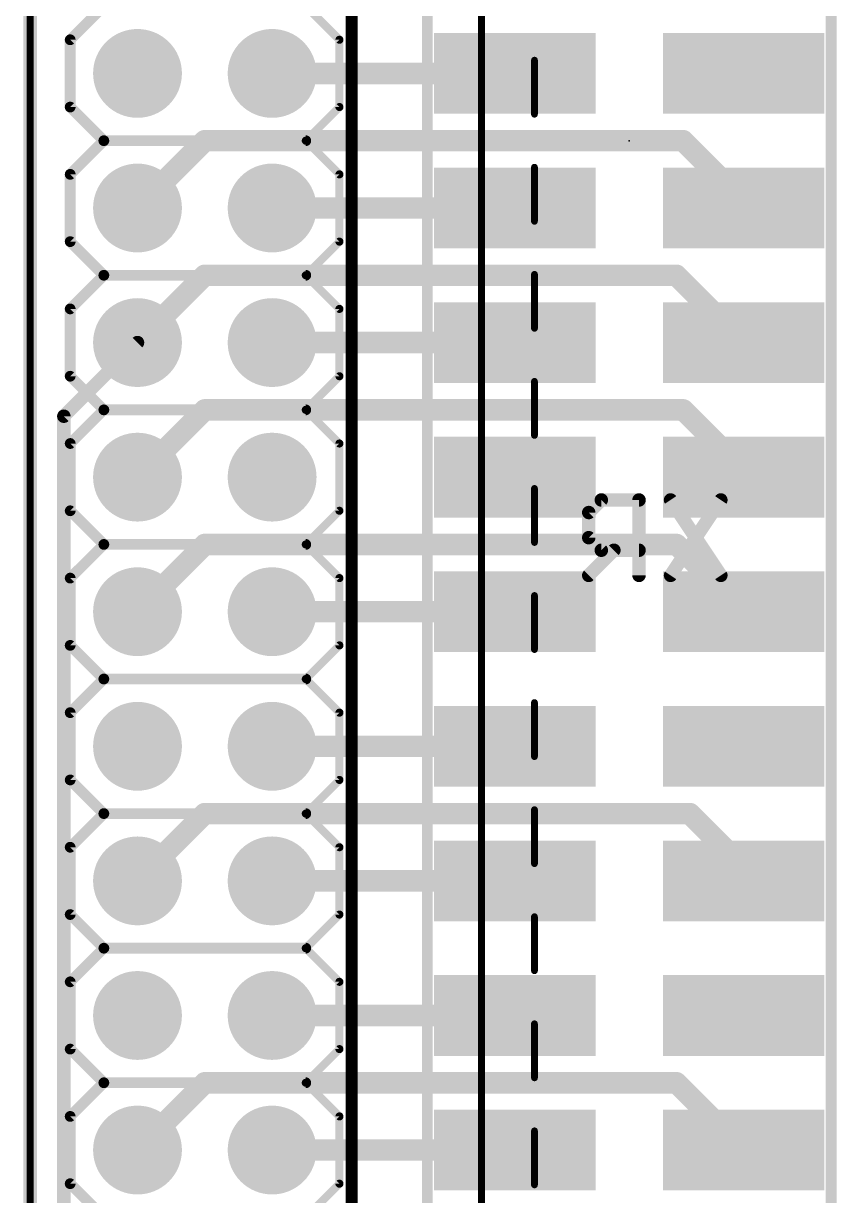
# Model space of a CAD drawing. Extents: x -0.1 to 56.3, y -0.6 to 85.1.
# Drawn here: x -0.13 to 15.21, y 32.8 to 54.92 of the extents above; entities that cross this region are included whole.
import ezdxf

# ---------------------------------------------------------------- set-up
doc = ezdxf.new("R2010")
doc.units = 0
for name, color, linetype in [('1', 12, 'CONTINUOUS'), ('17', 110, 'CONTINUOUS'), ('21', 40, 'CONTINUOUS'), ('22', 6, 'CONTINUOUS'), ('23', 53, 'CONTINUOUS'), ('52', 253, 'CONTINUOUS')]:
    doc.layers.add(name, color=color, linetype=linetype)

# ---------------------------------------------------------------- blocks, each defined once
blk = doc.blocks.new('RECT')
blk.add_solid([(-0.5, -0.5), (0.5, -0.5), (-0.5, 0.5), (0.5, 0.5)])
blk = doc.blocks.new('ROUNDP')
at = {"const_width": 0.5}
blk.add_lwpolyline([(0, -0.25, 1), (0, 0.25, 1), (0, -0.25)], format="xyb", dxfattribs=at)

msp = doc.modelspace()

# ---------------------------------------------------------------- linework, layer by layer
at = {"layer": '1'}
for points, const_width in [([(0, 0), (0, 84.963)], 0.254), ([(4.565, 53.975), (9.144, 53.975)], 0.4064), ([(2.025, 51.435), (3.295, 52.705)], 0.4064), ([(3.295, 52.705), (12.319, 52.705)], 0.4064), ([(12.319, 52.705), (13.462, 51.562)], 0.4064), ([(13.462, 51.562), (13.462, 51.435)], 0.4064), ([(4.565, 51.435), (9.144, 51.435)], 0.4064), ([(2.025, 48.895), (3.295, 50.165)], 0.4064), ([(3.295, 50.165), (12.192, 50.165)], 0.4064), ([(12.192, 50.165), (13.462, 48.895)], 0.4064), ([(0.635, 47.505), (2.025, 48.895)], 0.254), ([(9.144, 48.895), (4.565, 48.895)], 0.4064), ([(2.025, 46.355), (3.295, 47.625)], 0.4064), ([(3.295, 47.625), (12.319, 47.625)], 0.4064), ([(12.319, 47.625), (13.462, 46.482)], 0.4064), ([(0.635, 27.813), (0.635, 47.505)], 0.254), ([(13.462, 46.482), (13.462, 46.355)], 0.4064), ([(2.025, 43.815), (3.295, 45.085)], 0.4064), ([(3.295, 45.085), (12.192, 45.085)], 0.4064), ([(12.192, 45.085), (13.462, 43.815)], 0.4064), ([(9.144, 43.815), (4.565, 43.815)], 0.4064), ([(4.565, 41.275), (9.144, 41.275)], 0.4064), ([(2.025, 38.735), (3.295, 40.005)], 0.4064), ([(3.295, 40.005), (12.446, 40.005)], 0.4064), ([(12.446, 40.005), (13.462, 38.989)], 0.4064), ([(13.462, 38.989), (13.462, 38.735)], 0.4064), ([(4.565, 38.735), (9.144, 38.735)], 0.4064), ([(9.144, 36.195), (4.565, 36.195)], 0.4064), ([(2.025, 33.655), (3.295, 34.925)], 0.4064), ([(3.295, 34.925), (12.192, 34.925)], 0.4064), ([(12.192, 34.925), (13.462, 33.655)], 0.4064), ([(4.565, 33.655), (9.144, 33.655)], 0.4064)]:
    msp.add_lwpolyline(points, dxfattribs=dict(at, const_width=const_width))
for points, const_width in [([(4.565, 54.0766, 1), (4.565, 53.8734)], 0.2032), ([(9.144, 53.8734, 1), (9.144, 54.0766)], 0.2032), ([(3.295, 52.8066, 1), (3.295, 52.6034)], 0.2032), ([(3.3668, 52.6332, 1), (3.2232, 52.7768)], 0.2032), ([(12.3908, 52.7768, 1), (12.2472, 52.6332)], 0.2032), ([(12.319, 52.6034, 1), (12.319, 52.8066)], 0.2032), ([(13.5636, 51.562, 1), (13.3604, 51.562)], 0.2032), ([(1.9532, 51.5068, 1), (2.0968, 51.3632)], 0.2032), ([(4.565, 51.5366, 1), (4.565, 51.3334)], 0.2032), ([(9.144, 51.3334, 1), (9.144, 51.5366)], 0.2032), ([(13.3902, 51.4902, 1), (13.5338, 51.6338)], 0.2032), ([(13.3604, 51.435, 1), (13.5636, 51.435)], 0.2032), ([(3.295, 50.2666, 1), (3.295, 50.0634)], 0.2032), ([(3.3668, 50.0932, 1), (3.2232, 50.2368)], 0.2032), ([(12.2638, 50.2368, 1), (12.1202, 50.0932)], 0.2032), ([(12.192, 50.0634, 1), (12.192, 50.2666)], 0.2032), ([(1.9532, 48.9668, 1), (2.0968, 48.8232)], 0.2032), ([(2.0699, 48.8501, 1), (1.9801, 48.9399)], 0.127), ([(4.565, 48.9966, 1), (4.565, 48.7934)], 0.2032), ([(9.144, 48.7934, 1), (9.144, 48.9966)], 0.2032), ([(13.3902, 48.8232, 1), (13.5338, 48.9668)], 0.2032), ([(3.295, 47.7266, 1), (3.295, 47.5234)], 0.2032), ([(3.3668, 47.5532, 1), (3.2232, 47.6968)], 0.2032), ([(12.3908, 47.6968, 1), (12.2472, 47.5532)], 0.2032), ([(12.319, 47.5234, 1), (12.319, 47.7266)], 0.2032), ([(0.6985, 47.505, 1), (0.5715, 47.505)], 0.127), ([(0.5901, 47.5499, 1), (0.6799, 47.4601)], 0.127), ([(13.5636, 46.482, 1), (13.3604, 46.482)], 0.2032), ([(1.9532, 46.4268, 1), (2.0968, 46.2832)], 0.2032), ([(13.3604, 46.355, 1), (13.5636, 46.355)], 0.2032), ([(13.3902, 46.4102, 1), (13.5338, 46.5538)], 0.2032), ([(3.295, 45.1866, 1), (3.295, 44.9834)], 0.2032), ([(3.3668, 45.0132, 1), (3.2232, 45.1568)], 0.2032), ([(12.2638, 45.1568, 1), (12.1202, 45.0132)], 0.2032), ([(12.192, 44.9834, 1), (12.192, 45.1866)], 0.2032), ([(1.9532, 43.8868, 1), (2.0968, 43.7432)], 0.2032), ([(4.565, 43.9166, 1), (4.565, 43.7134)], 0.2032), ([(9.144, 43.7134, 1), (9.144, 43.9166)], 0.2032), ([(13.3902, 43.7432, 1), (13.5338, 43.8868)], 0.2032), ([(4.565, 41.3766, 1), (4.565, 41.1734)], 0.2032), ([(9.144, 41.1734, 1), (9.144, 41.3766)], 0.2032), ([(3.295, 40.1066, 1), (3.295, 39.9034)], 0.2032), ([(3.3668, 39.9332, 1), (3.2232, 40.0768)], 0.2032), ([(12.5178, 40.0768, 1), (12.3742, 39.9332)], 0.2032), ([(12.446, 39.9034, 1), (12.446, 40.1066)], 0.2032), ([(13.5636, 38.989, 1), (13.3604, 38.989)], 0.2032), ([(13.3902, 38.9172, 1), (13.5338, 39.0608)], 0.2032), ([(4.565, 38.8366, 1), (4.565, 38.6334)], 0.2032), ([(9.144, 38.6334, 1), (9.144, 38.8366)], 0.2032), ([(1.9532, 38.8068, 1), (2.0968, 38.6632)], 0.2032), ([(13.3604, 38.735, 1), (13.5636, 38.735)], 0.2032), ([(4.565, 36.2966, 1), (4.565, 36.0934)], 0.2032), ([(9.144, 36.0934, 1), (9.144, 36.2966)], 0.2032), ([(3.295, 35.0266, 1), (3.295, 34.8234)], 0.2032), ([(3.3668, 34.8532, 1), (3.2232, 34.9968)], 0.2032), ([(12.2638, 34.9968, 1), (12.1202, 34.8532)], 0.2032), ([(12.192, 34.8234, 1), (12.192, 35.0266)], 0.2032), ([(4.565, 33.7566, 1), (4.565, 33.5534)], 0.2032), ([(9.144, 33.5534, 1), (9.144, 33.7566)], 0.2032), ([(1.9532, 33.7268, 1), (2.0968, 33.5832)], 0.2032), ([(13.3902, 33.5832, 1), (13.5338, 33.7268)], 0.2032)]:
    msp.add_lwpolyline(points, format="xyb", dxfattribs=dict(at, const_width=const_width))
at = {"layer": '21', "const_width": 0.2032}
for points in [[(15.113, 78.105), (15.113, 27.305)], [(7.493, 27.305), (7.493, 75.565)]]:
    msp.add_lwpolyline(points, dxfattribs=at)
at = {"layer": '22'}
for points, const_width in [([(6.015, 77.212), (6.015, 7.812)], 0.127), ([(1.39, 55.245), (0.755, 54.61)], 0.2032), ([(5.2, 55.245), (5.835, 54.61)], 0.1524), ([(0.755, 54.61), (0.755, 53.34)], 0.2032), ([(5.835, 53.34), (5.835, 54.61)], 0.1524), ([(0.755, 53.34), (1.39, 52.705)], 0.2032), ([(5.2, 52.705), (5.835, 53.34)], 0.1524), ([(1.39, 52.705), (0.755, 52.07)], 0.2032), ([(1.39, 52.705), (5.2, 52.705)], 0.2032), ([(5.2, 52.705), (5.835, 52.07)], 0.1524), ([(0.755, 52.07), (0.755, 50.8)], 0.2032), ([(5.835, 50.8), (5.835, 52.07)], 0.1524), ([(0.755, 50.8), (1.39, 50.165)], 0.2032), ([(5.2, 50.165), (5.835, 50.8)], 0.1524), ([(1.39, 50.165), (0.755, 49.53)], 0.2032), ([(1.39, 50.165), (5.2, 50.165)], 0.2032), ([(5.2, 50.165), (5.835, 49.53)], 0.1524), ([(0.755, 49.53), (0.755, 48.26)], 0.2032), ([(5.835, 48.26), (5.835, 49.53)], 0.1524), ([(1.39, 47.625), (0.755, 48.26)], 0.2032), ([(5.2, 47.625), (5.835, 48.26)], 0.1524), ([(1.39, 47.625), (0.755, 46.99)], 0.2032), ([(1.39, 47.625), (5.2, 47.625)], 0.2032), ([(5.2, 47.625), (5.835, 46.99)], 0.1524), ([(0.755, 45.72), (0.755, 46.99)], 0.2032), ([(5.835, 45.72), (5.835, 46.99)], 0.1524), ([(0.755, 45.72), (1.39, 45.085)], 0.2032), ([(5.835, 45.72), (5.2, 45.085)], 0.1524), ([(1.39, 45.085), (0.755, 44.45)], 0.2032), ([(1.39, 45.085), (5.2, 45.085)], 0.2032), ([(5.2, 45.085), (5.835, 44.45)], 0.1524), ([(0.755, 44.45), (0.755, 43.18)], 0.2032), ([(5.835, 43.18), (5.835, 44.45)], 0.1524), ([(0.755, 43.18), (1.39, 42.545)], 0.2032), ([(5.2, 42.545), (5.835, 43.18)], 0.1524), ([(1.39, 42.545), (0.755, 41.91)], 0.2032), ([(1.39, 42.545), (5.2, 42.545)], 0.2032), ([(5.2, 42.545), (5.835, 41.91)], 0.1524), ([(0.755, 41.91), (0.755, 40.64)], 0.2032), ([(5.835, 40.64), (5.835, 41.91)], 0.1524), ([(0.755, 40.64), (1.39, 40.005)], 0.2032), ([(5.2, 40.005), (5.835, 40.64)], 0.1524), ([(1.39, 40.005), (0.755, 39.37)], 0.2032), ([(1.39, 40.005), (5.2, 40.005)], 0.2032), ([(5.2, 40.005), (5.835, 39.37)], 0.1524), ([(0.755, 39.37), (0.755, 38.1)], 0.2032), ([(5.835, 38.1), (5.835, 39.37)], 0.1524), ([(0.755, 38.1), (1.39, 37.465)], 0.2032), ([(5.2, 37.465), (5.835, 38.1)], 0.1524), ([(1.39, 37.465), (0.755, 36.83)], 0.2032), ([(1.39, 37.465), (5.2, 37.465)], 0.2032), ([(5.2, 37.465), (5.835, 36.83)], 0.1524), ([(0.755, 36.83), (0.755, 35.56)], 0.2032), ([(5.835, 35.56), (5.835, 36.83)], 0.1524), ([(0.755, 35.56), (1.39, 34.925)], 0.2032), ([(5.2, 34.925), (5.835, 35.56)], 0.1524), ([(1.39, 34.925), (0.755, 34.29)], 0.2032), ([(1.39, 34.925), (5.2, 34.925)], 0.2032), ([(5.2, 34.925), (5.835, 34.29)], 0.1524), ([(0.755, 34.29), (0.755, 33.02)], 0.2032), ([(5.835, 33.02), (5.835, 34.29)], 0.1524), ([(0.755, 33.02), (1.39, 32.385)], 0.2032), ([(5.2, 32.385), (5.835, 33.02)], 0.1524)]:
    msp.add_lwpolyline(points, dxfattribs=dict(at, const_width=const_width))
for points, const_width in [([(0.8058, 54.61, 1), (0.7042, 54.61)], 0.1016), ([(0.7191, 54.6459, 1), (0.7909, 54.5741)], 0.1016), ([(5.8731, 54.61, 1), (5.7969, 54.61)], 0.0762), ([(5.8081, 54.5831, 1), (5.8619, 54.6369)], 0.0762), ([(0.7909, 53.3759, 1), (0.7191, 53.3041)], 0.1016), ([(0.7042, 53.34, 1), (0.8058, 53.34)], 0.1016), ([(5.7969, 53.34, 1), (5.8731, 53.34)], 0.0762), ([(5.8619, 53.3131, 1), (5.8081, 53.3669)], 0.0762), ([(1.39, 52.7558, 1), (1.39, 52.6542)], 0.1016), ([(1.4259, 52.6691, 1), (1.3541, 52.7409)], 0.1016), ([(1.3541, 52.6691, 1), (1.4259, 52.7409)], 0.1016), ([(5.2269, 52.7319, 1), (5.1731, 52.6781)], 0.0762), ([(5.1731, 52.7319, 1), (5.2269, 52.6781)], 0.0762), ([(5.2, 52.6542, 1), (5.2, 52.7558)], 0.1016), ([(0.8058, 52.07, 1), (0.7042, 52.07)], 0.1016), ([(0.7191, 52.1059, 1), (0.7909, 52.0341)], 0.1016), ([(5.8731, 52.07, 1), (5.7969, 52.07)], 0.0762), ([(5.8081, 52.0431, 1), (5.8619, 52.0969)], 0.0762), ([(0.7909, 50.8359, 1), (0.7191, 50.7641)], 0.1016), ([(0.7042, 50.8, 1), (0.8058, 50.8)], 0.1016), ([(5.7969, 50.8, 1), (5.8731, 50.8)], 0.0762), ([(5.8619, 50.7731, 1), (5.8081, 50.8269)], 0.0762), ([(1.39, 50.2158, 1), (1.39, 50.1142)], 0.1016), ([(1.4259, 50.1291, 1), (1.3541, 50.2009)], 0.1016), ([(1.3541, 50.1291, 1), (1.4259, 50.2009)], 0.1016), ([(5.2269, 50.1919, 1), (5.1731, 50.1381)], 0.0762), ([(5.1731, 50.1919, 1), (5.2269, 50.1381)], 0.0762), ([(5.2, 50.1142, 1), (5.2, 50.2158)], 0.1016), ([(0.8058, 49.53, 1), (0.7042, 49.53)], 0.1016), ([(0.7191, 49.5659, 1), (0.7909, 49.4941)], 0.1016), ([(5.8731, 49.53, 1), (5.7969, 49.53)], 0.0762), ([(5.8081, 49.5031, 1), (5.8619, 49.5569)], 0.0762), ([(0.7909, 48.2959, 1), (0.7191, 48.2241)], 0.1016), ([(0.7042, 48.26, 1), (0.8058, 48.26)], 0.1016), ([(5.7969, 48.26, 1), (5.8731, 48.26)], 0.0762), ([(5.8619, 48.2331, 1), (5.8081, 48.2869)], 0.0762), ([(1.39, 47.6758, 1), (1.39, 47.5742)], 0.1016), ([(1.4259, 47.5891, 1), (1.3541, 47.6609)], 0.1016), ([(1.3541, 47.5891, 1), (1.4259, 47.6609)], 0.1016), ([(5.2269, 47.6519, 1), (5.1731, 47.5981)], 0.0762), ([(5.1731, 47.6519, 1), (5.2269, 47.5981)], 0.0762), ([(5.2, 47.5742, 1), (5.2, 47.6758)], 0.1016), ([(0.8058, 46.99, 1), (0.7042, 46.99)], 0.1016), ([(0.7191, 47.0259, 1), (0.7909, 46.9541)], 0.1016), ([(5.8731, 46.99, 1), (5.7969, 46.99)], 0.0762), ([(5.8081, 46.9631, 1), (5.8619, 47.0169)], 0.0762), ([(0.7909, 45.7559, 1), (0.7191, 45.6841)], 0.1016), ([(5.8619, 45.6931, 1), (5.8081, 45.7469)], 0.0762), ([(0.7042, 45.72, 1), (0.8058, 45.72)], 0.1016), ([(5.7969, 45.72, 1), (5.8731, 45.72)], 0.0762), ([(1.39, 45.1358, 1), (1.39, 45.0342)], 0.1016), ([(1.4259, 45.0491, 1), (1.3541, 45.1209)], 0.1016), ([(1.3541, 45.0491, 1), (1.4259, 45.1209)], 0.1016), ([(5.2269, 45.1119, 1), (5.1731, 45.0581)], 0.0762), ([(5.1731, 45.1119, 1), (5.2269, 45.0581)], 0.0762), ([(5.2, 45.0342, 1), (5.2, 45.1358)], 0.1016), ([(0.8058, 44.45, 1), (0.7042, 44.45)], 0.1016), ([(0.7191, 44.4859, 1), (0.7909, 44.4141)], 0.1016), ([(5.8731, 44.45, 1), (5.7969, 44.45)], 0.0762), ([(5.8081, 44.4231, 1), (5.8619, 44.4769)], 0.0762), ([(0.7909, 43.2159, 1), (0.7191, 43.1441)], 0.1016), ([(0.7042, 43.18, 1), (0.8058, 43.18)], 0.1016), ([(5.7969, 43.18, 1), (5.8731, 43.18)], 0.0762), ([(5.8619, 43.1531, 1), (5.8081, 43.2069)], 0.0762), ([(1.39, 42.5958, 1), (1.39, 42.4942)], 0.1016), ([(1.4259, 42.5091, 1), (1.3541, 42.5809)], 0.1016), ([(1.3541, 42.5091, 1), (1.4259, 42.5809)], 0.1016), ([(5.2269, 42.5719, 1), (5.1731, 42.5181)], 0.0762), ([(5.1731, 42.5719, 1), (5.2269, 42.5181)], 0.0762), ([(5.2, 42.4942, 1), (5.2, 42.5958)], 0.1016), ([(0.8058, 41.91, 1), (0.7042, 41.91)], 0.1016), ([(0.7191, 41.9459, 1), (0.7909, 41.8741)], 0.1016), ([(5.8731, 41.91, 1), (5.7969, 41.91)], 0.0762), ([(5.8081, 41.8831, 1), (5.8619, 41.9369)], 0.0762), ([(0.7909, 40.6759, 1), (0.7191, 40.6041)], 0.1016), ([(5.8619, 40.6131, 1), (5.8081, 40.6669)], 0.0762), ([(0.7042, 40.64, 1), (0.8058, 40.64)], 0.1016), ([(5.7969, 40.64, 1), (5.8731, 40.64)], 0.0762), ([(1.39, 40.0558, 1), (1.39, 39.9542)], 0.1016), ([(1.4259, 39.9691, 1), (1.3541, 40.0409)], 0.1016), ([(1.3541, 39.9691, 1), (1.4259, 40.0409)], 0.1016), ([(5.2269, 40.0319, 1), (5.1731, 39.9781)], 0.0762), ([(5.1731, 40.0319, 1), (5.2269, 39.9781)], 0.0762), ([(5.2, 39.9542, 1), (5.2, 40.0558)], 0.1016), ([(0.8058, 39.37, 1), (0.7042, 39.37)], 0.1016), ([(0.7191, 39.4059, 1), (0.7909, 39.3341)], 0.1016), ([(5.8731, 39.37, 1), (5.7969, 39.37)], 0.0762), ([(5.8081, 39.3431, 1), (5.8619, 39.3969)], 0.0762), ([(0.7909, 38.1359, 1), (0.7191, 38.0641)], 0.1016), ([(0.7042, 38.1, 1), (0.8058, 38.1)], 0.1016), ([(5.7969, 38.1, 1), (5.8731, 38.1)], 0.0762), ([(5.8619, 38.0731, 1), (5.8081, 38.1269)], 0.0762), ([(1.39, 37.5158, 1), (1.39, 37.4142)], 0.1016), ([(1.4259, 37.4291, 1), (1.3541, 37.5009)], 0.1016), ([(1.3541, 37.4291, 1), (1.4259, 37.5009)], 0.1016), ([(5.2269, 37.4919, 1), (5.1731, 37.4381)], 0.0762), ([(5.1731, 37.4919, 1), (5.2269, 37.4381)], 0.0762), ([(5.2, 37.4142, 1), (5.2, 37.5158)], 0.1016), ([(0.8058, 36.83, 1), (0.7042, 36.83)], 0.1016), ([(0.7191, 36.8659, 1), (0.7909, 36.7941)], 0.1016), ([(5.8731, 36.83, 1), (5.7969, 36.83)], 0.0762), ([(5.8081, 36.8031, 1), (5.8619, 36.8569)], 0.0762), ([(0.7909, 35.5959, 1), (0.7191, 35.5241)], 0.1016), ([(5.8619, 35.5331, 1), (5.8081, 35.5869)], 0.0762), ([(0.7042, 35.56, 1), (0.8058, 35.56)], 0.1016), ([(5.7969, 35.56, 1), (5.8731, 35.56)], 0.0762), ([(1.39, 34.9758, 1), (1.39, 34.8742)], 0.1016), ([(1.4259, 34.8891, 1), (1.3541, 34.9609)], 0.1016), ([(1.3541, 34.8891, 1), (1.4259, 34.9609)], 0.1016), ([(5.2269, 34.9519, 1), (5.1731, 34.8981)], 0.0762), ([(5.1731, 34.9519, 1), (5.2269, 34.8981)], 0.0762), ([(5.2, 34.8742, 1), (5.2, 34.9758)], 0.1016), ([(0.8058, 34.29, 1), (0.7042, 34.29)], 0.1016), ([(0.7191, 34.3259, 1), (0.7909, 34.2541)], 0.1016), ([(5.8731, 34.29, 1), (5.7969, 34.29)], 0.0762), ([(5.8081, 34.2631, 1), (5.8619, 34.3169)], 0.0762), ([(0.7909, 33.0559, 1), (0.7191, 32.9841)], 0.1016), ([(0.7042, 33.02, 1), (0.8058, 33.02)], 0.1016), ([(5.7969, 33.02, 1), (5.8731, 33.02)], 0.0762), ([(5.8619, 32.9931, 1), (5.8081, 33.0469)], 0.0762)]:
    msp.add_lwpolyline(points, format="xyb", dxfattribs=dict(at, const_width=const_width))
at = {"layer": '23'}
msp.add_point((11.303, 52.705), dxfattribs=at)
at = {"layer": '52'}
for points, const_width in [([(0, 84.9122), (0, 0)], 0.127), ([(6.115, 77.112), (6.115, 7.912)], 0.127), ([(8.515, 75.012), (8.515, 15.662)], 0.127), ([(9.515, 54.2251), (9.515, 53.2044)], 0.127), ([(9.515, 52.2044), (9.515, 51.1837)], 0.127), ([(9.515, 50.1837), (9.515, 49.163)], 0.127), ([(9.515, 48.163), (9.515, 47.1423)], 0.127), ([(9.515, 46.1423), (9.515, 45.1217)], 0.127), ([(10.7762, 45.9244), (10.5389, 45.6871)], 0.254), ([(11.488, 45.9244), (10.7762, 45.9244)], 0.254), ([(11.488, 44.5008), (11.488, 45.9244)], 0.254), ([(13.0316, 45.9244), (12.0825, 44.5008)], 0.254), ([(12.0825, 45.9244), (13.0316, 44.5008)], 0.254), ([(10.5389, 45.6871), (10.5389, 45.2126)], 0.254), ([(10.5389, 45.2126), (10.7762, 44.9753)], 0.254), ([(11.0135, 44.9753), (10.5389, 44.5008)], 0.254), ([(10.7762, 44.9753), (11.488, 44.9753)], 0.254), ([(9.515, 44.1217), (9.515, 43.101)], 0.127), ([(9.515, 42.101), (9.515, 41.0803)], 0.127), ([(9.515, 40.0803), (9.515, 39.0596)], 0.127), ([(9.515, 38.0596), (9.515, 37.0389)], 0.127), ([(9.515, 36.0389), (9.515, 35.0182)], 0.127), ([(9.515, 34.0182), (9.515, 32.9975)], 0.127)]:
    msp.add_lwpolyline(points, dxfattribs=dict(at, const_width=const_width))
for points, const_width in [([(9.5468, 54.2251, 1), (9.4832, 54.2251)], 0.0635), ([(9.4832, 53.2044, 1), (9.5468, 53.2044)], 0.0635), ([(9.5468, 52.2044, 1), (9.4832, 52.2044)], 0.0635), ([(9.4832, 51.1837, 1), (9.5468, 51.1837)], 0.0635), ([(9.5468, 50.1837, 1), (9.4832, 50.1837)], 0.0635), ([(9.4832, 49.163, 1), (9.5468, 49.163)], 0.0635), ([(9.5468, 48.163, 1), (9.4832, 48.163)], 0.0635), ([(9.4832, 47.1423, 1), (9.5468, 47.1423)], 0.0635), ([(9.5468, 46.1423, 1), (9.4832, 46.1423)], 0.0635), ([(10.7762, 45.9879, 1), (10.7762, 45.8609)], 0.127), ([(10.8211, 45.8795, 1), (10.7313, 45.9693)], 0.127), ([(11.5515, 45.9244, 1), (11.4245, 45.9244)], 0.127), ([(11.488, 45.8609, 1), (11.488, 45.9879)], 0.127), ([(12.1354, 45.9596, 1), (12.0297, 45.8892)], 0.127), ([(13.0844, 45.8892, 1), (12.9788, 45.9596)], 0.127), ([(10.6024, 45.6871, 1), (10.4754, 45.6871)], 0.127), ([(10.494, 45.732, 1), (10.5838, 45.6422)], 0.127), ([(9.4832, 45.1217, 1), (9.5468, 45.1217)], 0.0635), ([(10.5838, 45.2575, 1), (10.494, 45.1677)], 0.127), ([(10.4754, 45.2126, 1), (10.6024, 45.2126)], 0.127), ([(10.7762, 45.0388, 1), (10.7762, 44.9118)], 0.127), ([(10.7313, 44.9304, 1), (10.8211, 45.0202)], 0.127), ([(11.0584, 44.9304, 1), (10.9686, 45.0202)], 0.127), ([(11.488, 44.9118, 1), (11.488, 45.0388)], 0.127), ([(10.494, 44.5457, 1), (10.5838, 44.4559)], 0.127), ([(11.4245, 44.5008, 1), (11.5515, 44.5008)], 0.127), ([(12.0297, 44.536, 1), (12.1354, 44.4656)], 0.127), ([(12.9788, 44.4656, 1), (13.0844, 44.536)], 0.127), ([(9.5468, 44.1217, 1), (9.4832, 44.1217)], 0.0635), ([(9.4832, 43.101, 1), (9.5468, 43.101)], 0.0635), ([(9.5468, 42.101, 1), (9.4832, 42.101)], 0.0635), ([(9.4832, 41.0803, 1), (9.5468, 41.0803)], 0.0635), ([(9.5468, 40.0803, 1), (9.4832, 40.0803)], 0.0635), ([(9.4832, 39.0596, 1), (9.5468, 39.0596)], 0.0635), ([(9.5468, 38.0596, 1), (9.4832, 38.0596)], 0.0635), ([(9.4832, 37.0389, 1), (9.5468, 37.0389)], 0.0635), ([(9.5468, 36.0389, 1), (9.4832, 36.0389)], 0.0635), ([(9.4832, 35.0182, 1), (9.5468, 35.0182)], 0.0635), ([(9.5468, 34.0182, 1), (9.4832, 34.0182)], 0.0635), ([(9.4832, 32.9975, 1), (9.5468, 32.9975)], 0.0635)]:
    msp.add_lwpolyline(points, format="xyb", dxfattribs=dict(at, const_width=const_width))

# ---------------------------------------------------------------- block references
at = {"layer": '1', "xscale": 3.048, "yscale": 1.524}
for p in [(9.144, 53.975), (9.144, 51.435), (9.144, 48.895), (9.144, 46.355), (9.144, 43.815), (9.144, 41.275), (9.144, 38.735), (9.144, 36.195), (9.144, 33.655)]:
    msp.add_blockref('RECT', p, dxfattribs=at)
at = {"layer": '1', "xscale": 3.048, "yscale": 1.524, "rotation": 180}
for p in [(13.462, 53.975), (13.462, 51.435), (13.462, 48.895), (13.462, 46.355), (13.462, 43.815), (13.462, 41.275), (13.462, 38.735), (13.462, 36.195), (13.462, 33.655)]:
    msp.add_blockref('RECT', p, dxfattribs=at)
at = {"layer": '17', "xscale": 1.6764, "yscale": 1.6764, "rotation": 270}
for p in [(2.025, 53.975), (4.565, 53.975), (2.025, 51.435), (4.565, 51.435), (2.025, 48.895), (4.565, 48.895), (2.025, 46.355), (4.565, 46.355), (2.025, 43.815), (4.565, 43.815), (2.025, 41.275), (4.565, 41.275), (2.025, 38.735), (4.565, 38.735), (2.025, 36.195), (4.565, 36.195), (2.025, 33.655), (4.565, 33.655)]:
    msp.add_blockref('ROUNDP', p, dxfattribs=at)

doc.saveas('drawing.dxf')
